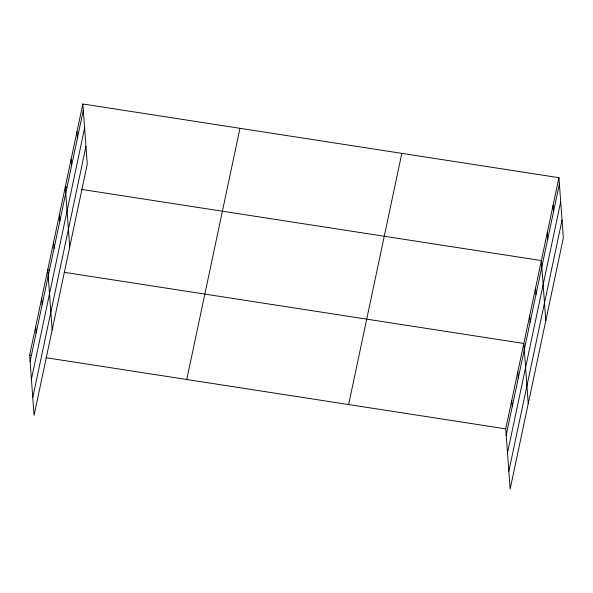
<?xml version="1.0" encoding="UTF-8"?>
<svg xmlns="http://www.w3.org/2000/svg" width="593" height="593" viewBox="0 0 593 593"><rect width="100%" height="100%" fill="white"/><g stroke="black" fill="none" stroke-linecap="round" stroke-linejoin="round"><path stroke-width="0.89" d="M82.85 103.997L87.267 164.128L34.068 415.315L29.65 355.185L82.85 103.997L558.932 177.685L563.35 237.815L510.15 489.003L505.733 428.872L558.932 177.685M30.11 361.456L83.309 110.268M31.414 379.231L84.614 128.044M32.763 397.54L85.963 146.36M186.758 379.498L239.957 128.318M348.625 404.552L401.824 153.372M506.192 435.143L559.392 183.963M507.497 452.919L560.704 201.731M508.846 471.227L562.045 220.047M67.12 187.173L65.297 186.891L69.707 247.022M81.738 189.434L541.379 260.579L545.797 320.709M49.567 270.06L47.736 269.778L52.154 329.916M64.177 272.32L523.819 343.466L528.237 403.603M29.65 355.185L31.473 355.466M46.091 357.727L505.733 428.872M553.084 205.319L553.543 211.59M547.228 232.945L547.687 239.224M535.523 288.205L535.99 294.484M529.675 315.839L530.135 322.11M517.793 371.937L518.252 378.208M511.766 400.401L512.226 406.679M77.001 131.631L77.461 137.902M71.145 159.258L71.605 165.536M59.441 214.518L59.9 220.796M53.592 242.152L54.052 248.423M41.71 298.249L42.17 304.52M35.676 326.713L36.143 332.984"/></g></svg>
